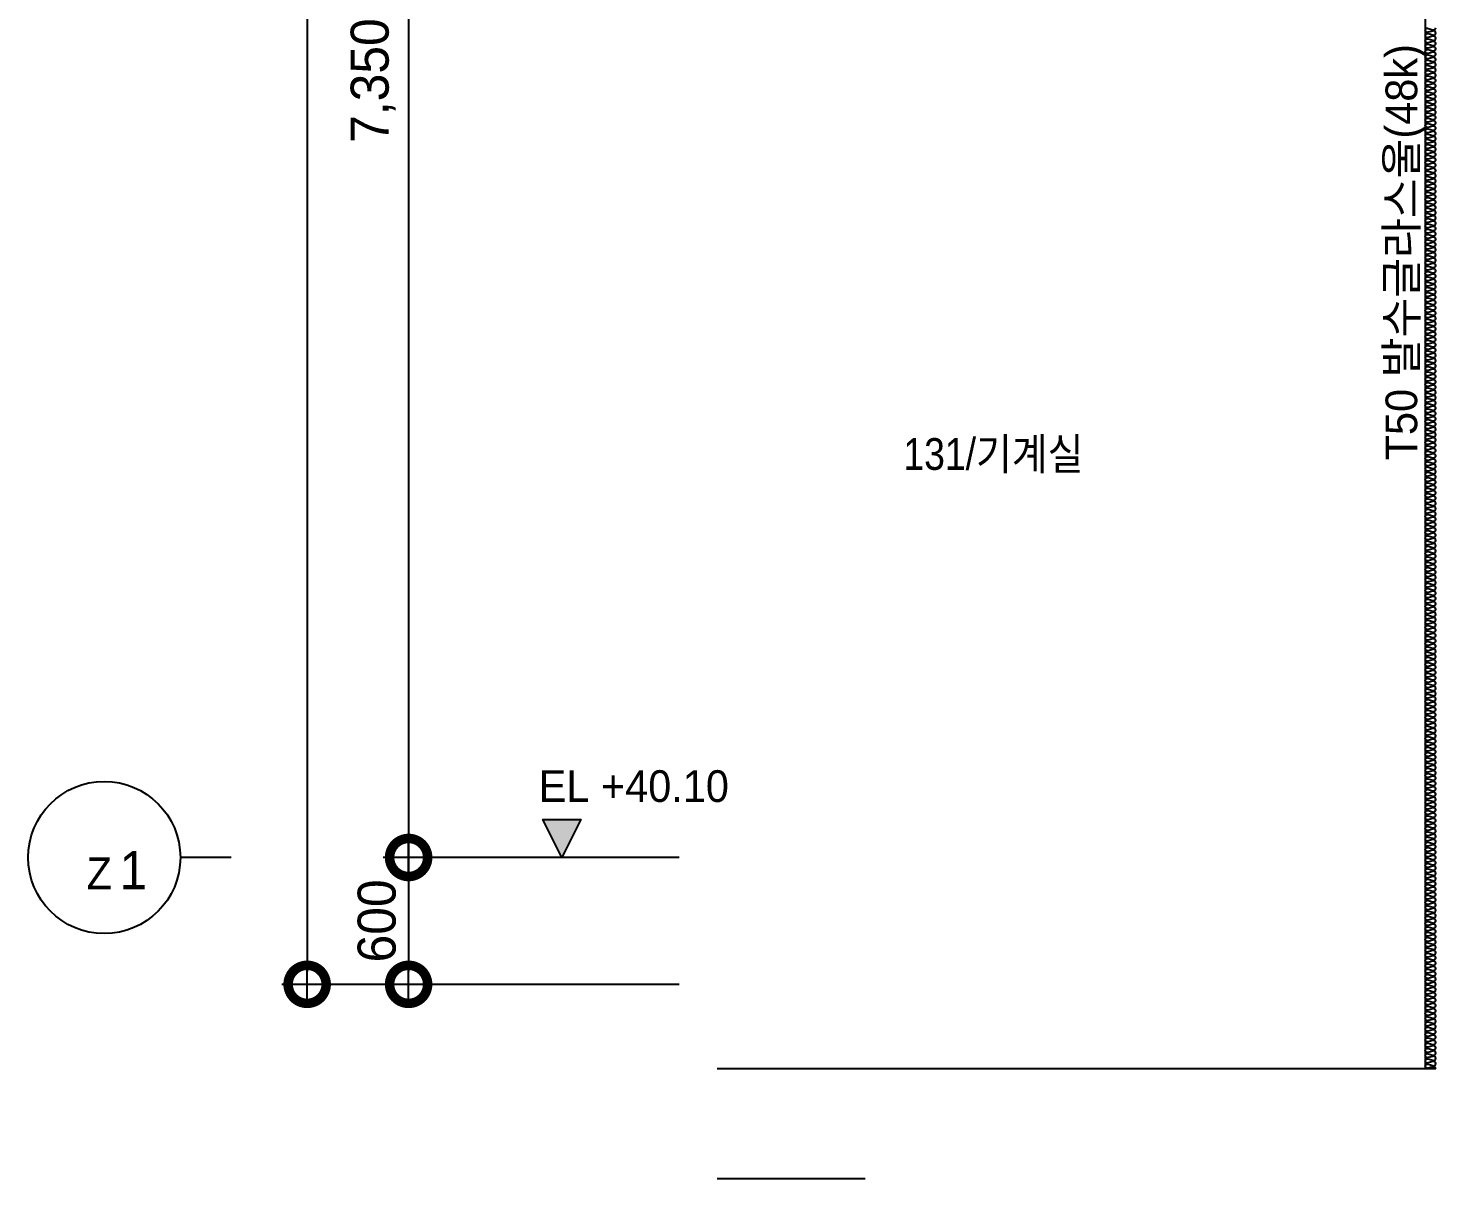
# Model space of a CAD drawing. Header units: millimetres. Extents: x -37526 to 92296, y -340 to 26760.
# Drawn here: x 0 to 6660, y 2140 to 7583 of the extents above; entities that cross this region are included whole.
import ezdxf
from ezdxf.enums import TextEntityAlignment as Align

# ---------------------------------------------------------------- set-up
doc = ezdxf.new("R2010")
doc.units = ezdxf.units.MM
doc.header["$LTSCALE"] = 60
doc.layers.get('Defpoints').update_dxf_attribs({"color": 151})
for name, color, linetype in [('A-DIM', 7, 'Continuous'), ('A-FIN-STAIR', 6, 'Continuous'), ('INSUL', 8, 'Continuous')]:
    doc.layers.add(name, color=color, linetype=linetype)
for name, color, linetype, plot in [('NOPLOT-DIM', 191, 'Continuous', False), ('NOPLOT-TEXT', 11, 'Continuous', False), ('NOPLOT-단열', 21, 'Continuous', False)]:
    doc.layers.add(name, color=color, linetype=linetype, plot=plot)
doc.styles.add('Gdim', font='Dotum.ttf')
doc.styles.add('Gtx', font='Dotum.ttf')
doc.dimstyles.new('Gdim60', dxfattribs={"dimscale": 60, "dimtxt": 3, "dimasz": 1, "dimexe": 2, "dimexo": 3, "dimgap": 1, "dimtad": 1, "dimdec": 0, "dimdsep": 46, "dimlunit": 6, "dimtxsty": 'Gdim', "dimblk": 'G3-DOT', "dimcen": 2.5, "dimdle": 2, "dimclrd": 1, "dimclre": 1, "dimclrt": 256, "dimazin": 2, "dimtfac": 1, "dimtdec": 0, "dimtix": 1, "dimtmove": 2, "dimatfit": 3, "dimldrblk": 'DOTSMALL', "dimfxl": 0, "dimtolj": 1, "dimtzin": 0, "dimarcsym": 0})

# ---------------------------------------------------------------- blocks, each defined once
blk = doc.blocks.new('G3-DOT')
at = {"layer": 'A-DIM', "color": 1, "linetype": 'ByBlock'}
blk.add_line((1.5, 0), (-1.5, 0), dxfattribs=at)
at = {"layer": 'A-DIM', "color": 1, "linetype": 'ByBlock', "const_width": 3}
blk.add_lwpolyline([(0.375, 0, 1), (-0.375, 0, 1)], format="xyb", close=True, dxfattribs=at)
blk = doc.blocks.new('*D25')
at = {"layer": 'Defpoints', "color": 0, "transparency": 16777216}
for p in [(3260, 11010), (1800, 3660), (3260, 3660)]:
    blk.add_point(p, dxfattribs=at)
at = {"layer": 'NOPLOT-DIM', "color": 1, "lineweight": -2, "transparency": 16777216}
for p, q in [((3080, 11010), (1680, 11010)), ((1800, 10950), (1800, 3720)), ((3080, 3660), (1680, 3660))]:
    blk.add_line(p, q, dxfattribs=at)
at = {"layer": 'NOPLOT-DIM', "color": 1, "lineweight": -2, "transparency": 16777216, "xscale": 60, "yscale": 60, "zscale": 60}
for p, rotation in [((1800, 11010), 90.00000000000026), ((1800, 3660), 270.0000000000002)]:
    blk.add_blockref('G3-DOT', p, dxfattribs=dict(at, rotation=rotation))
at = {"layer": 'NOPLOT-DIM', "transparency": 16777216, "insert": (1632.5, 7335), "char_height": 180, "attachment_point": 5, "rotation": 90, "style": 'Gdim'}
blk.add_mtext('\\A1;7,350', dxfattribs=at)
blk = doc.blocks.new('_DotSmall')
at = {"color": 0, "linetype": 'ByBlock', "const_width": 0.5}
blk.add_lwpolyline([(-0.0625, 0, 1), (0.0625, 0, 1)], format="xyb", close=True, dxfattribs=at)
blk = doc.blocks.new('*D27')
at = {"layer": 'Defpoints', "color": 0, "transparency": 16777216}
for p in [(3260, 18510, 0), (1320, 3060), (3260, 3060)]:
    blk.add_point(p, dxfattribs=at)
at = {"layer": 'NOPLOT-DIM', "color": 1, "lineweight": -2, "transparency": 16777216}
for p, q in [((3080, 18510), (1200, 18510)), ((1320, 18450), (1320, 3120)), ((3080, 3060), (1200, 3060))]:
    blk.add_line(p, q, dxfattribs=at)
at = {"layer": 'NOPLOT-DIM', "color": 1, "lineweight": -2, "transparency": 16777216, "xscale": 60, "yscale": 60, "zscale": 60}
for p, rotation in [((1320, 18510), 90.00000000000026), ((1320, 3060), 270.0000000000002)]:
    blk.add_blockref('G3-DOT', p, dxfattribs=dict(at, rotation=rotation))
at = {"layer": 'NOPLOT-DIM', "transparency": 16777216, "insert": (1152.5, 10785), "char_height": 180, "attachment_point": 5, "rotation": 90, "style": 'Gdim'}
blk.add_mtext('\\A1;15,450', dxfattribs=at)
blk = doc.blocks.new('*D28')
at = {"layer": 'Defpoints', "color": 0, "transparency": 16777216}
for p in [(3260, 3660), (1800, 3060), (3260, 3060)]:
    blk.add_point(p, dxfattribs=at)
at = {"layer": 'NOPLOT-DIM', "color": 1, "lineweight": -2, "transparency": 16777216}
for p, q in [((3080, 3660), (1680, 3660)), ((1800, 3600), (1800, 3120)), ((3080, 3060), (1680, 3060))]:
    blk.add_line(p, q, dxfattribs=at)
at = {"layer": 'NOPLOT-DIM', "color": 1, "lineweight": -2, "transparency": 16777216, "xscale": 60, "yscale": 60, "zscale": 60}
for p, rotation in [((1800, 3660), 90.00000000000026), ((1800, 3060), 270.0000000000002)]:
    blk.add_blockref('G3-DOT', p, dxfattribs=dict(at, rotation=rotation))
at = {"layer": 'NOPLOT-DIM', "transparency": 16777216, "insert": (1649.9, 3360), "char_height": 180, "attachment_point": 5, "rotation": 90, "style": 'Gdim'}
blk.add_mtext('\\A1;600', dxfattribs=at)

msp = doc.modelspace()

# ---------------------------------------------------------------- hatches: boundary and pattern name
at = {"layer": 'NOPLOT-DIM'}
msp.add_hatch(color=256, dxfattribs=at).paths.add_polyline_path([(2615.2, 3840), (2435.2, 3840), (2525.2, 3660)])

# ---------------------------------------------------------------- linework, layer by layer
at = {"layer": 'A-FIN-STAIR'}
msp.add_line((6660, 2660, 0), (3260, 2660), dxfattribs=at)
at = {"layer": 'INSUL'}
msp.add_line((6610, 10710, 0), (6610, 2660, 0), dxfattribs=at)
at = {"layer": 'INSUL', "elevation": 0}
msp.add_lwpolyline([(6660, 2660, 0.524856), (6646.5, 2669.4), (6623.6, 2663.2, -1.449198), (6623.6, 2681.9), (6646.5, 2675.7, 0.524856), (6660, 2685, 0.524856), (6646.5, 2694.4), (6623.6, 2688.2, -1.449198), (6623.6, 2706.9), (6646.5, 2700.7, 0.524856), (6660, 2710, 0.524856), (6646.5, 2719.4), (6623.6, 2713.2, -1.449198), (6623.6, 2731.9), (6646.5, 2725.7, 0.524856), (6660, 2735, 0.524856), (6646.5, 2744.4), (6623.6, 2738.2, -1.449198), (6623.6, 2756.9), (6646.5, 2750.7, 0.524856), (6660, 2760, 0.524856), (6646.5, 2769.4), (6623.6, 2763.2, -1.449198), (6623.6, 2781.9), (6646.5, 2775.7, 0.524856), (6660, 2785, 0.524856), (6646.5, 2794.4), (6623.6, 2788.2, -1.449198), (6623.6, 2806.9), (6646.5, 2800.7, 0.524856), (6660, 2810, 0.524856), (6646.5, 2819.4), (6623.6, 2813.2, -1.449198), (6623.6, 2831.9), (6646.5, 2825.7, 0.524856), (6660, 2835, 0.524856), (6646.5, 2844.4), (6623.6, 2838.2, -1.449198), (6623.6, 2856.9), (6646.5, 2850.7, 0.524856), (6660, 2860, 0.524856), (6646.5, 2869.4), (6623.6, 2863.2, -1.449198), (6623.6, 2881.9), (6646.5, 2875.7, 0.524856), (6660, 2885, 0.524856), (6646.5, 2894.4), (6623.6, 2888.2, -1.449198), (6623.6, 2906.9), (6646.5, 2900.7, 0.524856), (6660, 2910, 0.524856), (6646.5, 2919.4), (6623.6, 2913.2, -1.449198), (6623.6, 2931.9), (6646.5, 2925.7, 0.524856), (6660, 2935, 0.524856), (6646.5, 2944.4), (6623.6, 2938.2, -1.449198), (6623.6, 2956.9), (6646.5, 2950.7, 0.524856), (6660, 2960, 0.524856), (6646.5, 2969.4), (6623.6, 2963.2, -1.449198), (6623.6, 2981.9), (6646.5, 2975.7, 0.524856), (6660, 2985, 0.524856), (6646.5, 2994.4), (6623.6, 2988.2, -1.449198), (6623.6, 3006.9), (6646.5, 3000.7, 0.524856), (6660, 3010, 0.524856), (6646.5, 3019.4), (6623.6, 3013.2, -1.449198), (6623.6, 3031.9), (6646.5, 3025.7, 0.524856), (6660, 3035, 0.524856), (6646.5, 3044.4), (6623.6, 3038.2, -1.449198), (6623.6, 3056.9), (6646.5, 3050.7, 0.524856), (6660, 3060, 0.524856), (6646.5, 3069.4), (6623.6, 3063.2, -1.449198), (6623.6, 3081.9), (6646.5, 3075.7, 0.524856), (6660, 3085, 0.524856), (6646.5, 3094.4), (6623.6, 3088.2, -1.449198), (6623.6, 3106.9), (6646.5, 3100.7, 0.524856), (6660, 3110, 0.524856), (6646.5, 3119.4), (6623.6, 3113.2, -1.449198), (6623.6, 3131.9), (6646.5, 3125.7, 0.524856), (6660, 3135, 0.524856), (6646.5, 3144.4), (6623.6, 3138.2, -1.449198), (6623.6, 3156.9), (6646.5, 3150.7, 0.524856), (6660, 3160, 0.524856), (6646.5, 3169.4), (6623.6, 3163.2, -1.449198), (6623.6, 3181.9), (6646.5, 3175.7, 0.524856), (6660, 3185, 0.524856), (6646.5, 3194.4), (6623.6, 3188.2, -1.449198), (6623.6, 3206.9), (6646.5, 3200.7, 0.524856), (6660, 3210, 0.524856), (6646.5, 3219.4), (6623.6, 3213.2, -1.449198), (6623.6, 3231.9), (6646.5, 3225.7, 0.524856), (6660, 3235, 0.524856), (6646.5, 3244.4), (6623.6, 3238.2, -1.449198), (6623.6, 3256.9), (6646.5, 3250.7, 0.524856), (6660, 3260, 0.524856), (6646.5, 3269.4), (6623.6, 3263.2, -1.449198), (6623.6, 3281.9), (6646.5, 3275.7, 0.524856), (6660, 3285, 0.524856), (6646.5, 3294.4), (6623.6, 3288.2, -1.449198), (6623.6, 3306.9), (6646.5, 3300.7, 0.524856), (6660, 3310, 0.524856), (6646.5, 3319.4), (6623.6, 3313.2, -1.449198), (6623.6, 3331.9), (6646.5, 3325.7, 0.524856), (6660, 3335, 0.524856), (6646.5, 3344.4), (6623.6, 3338.2, -1.449198), (6623.6, 3356.9), (6646.5, 3350.7, 0.524856), (6660, 3360, 0.524856), (6646.5, 3369.4), (6623.6, 3363.2, -1.449198), (6623.6, 3381.9), (6646.5, 3375.7, 0.524856), (6660, 3385, 0.524856), (6646.5, 3394.4), (6623.6, 3388.2, -1.449198), (6623.6, 3406.9), (6646.5, 3400.7, 0.524856), (6660, 3410, 0.524856), (6646.5, 3419.4), (6623.6, 3413.2, -1.449198), (6623.6, 3431.9), (6646.5, 3425.7, 0.524856), (6660, 3435, 0.524856), (6646.5, 3444.4), (6623.6, 3438.2, -1.449198), (6623.6, 3456.9), (6646.5, 3450.7, 0.524856), (6660, 3460, 0.524856), (6646.5, 3469.4), (6623.6, 3463.2, -1.449198), (6623.6, 3481.9), (6646.5, 3475.7, 0.524856), (6660, 3485, 0.524856), (6646.5, 3494.4), (6623.6, 3488.2, -1.449198), (6623.6, 3506.9), (6646.5, 3500.7, 0.524856), (6660, 3510, 0.524856), (6646.5, 3519.4), (6623.6, 3513.2, -1.449198), (6623.6, 3531.9), (6646.5, 3525.7, 0.524856), (6660, 3535, 0.524856), (6646.5, 3544.4), (6623.6, 3538.2, -1.449198), (6623.6, 3556.9), (6646.5, 3550.7, 0.524856), (6660, 3560, 0.524856), (6646.5, 3569.4), (6623.6, 3563.2, -1.449198), (6623.6, 3581.9), (6646.5, 3575.7, 0.524856), (6660, 3585, 0.524856), (6646.5, 3594.4), (6623.6, 3588.2, -1.449198), (6623.6, 3606.9), (6646.5, 3600.7, 0.524856), (6660, 3610, 0.524856), (6646.5, 3619.4), (6623.6, 3613.2, -1.449198), (6623.6, 3631.9), (6646.5, 3625.7, 0.524856), (6660, 3635, 0.524856), (6646.5, 3644.4), (6623.6, 3638.2, -1.449198), (6623.6, 3656.9), (6646.5, 3650.7, 0.524856), (6660, 3660, 0.524856), (6646.5, 3669.4), (6623.6, 3663.2, -1.449198), (6623.6, 3681.9), (6646.5, 3675.7, 0.524856), (6660, 3685, 0.524856), (6646.5, 3694.4), (6623.6, 3688.2, -1.449198), (6623.6, 3706.9), (6646.5, 3700.7, 0.524856), (6660, 3710, 0.524856), (6646.5, 3719.4), (6623.6, 3713.2, -1.449198), (6623.6, 3731.9), (6646.5, 3725.7, 0.524856), (6660, 3735, 0.524856), (6646.5, 3744.4), (6623.6, 3738.2, -1.449198), (6623.6, 3756.9), (6646.5, 3750.7, 0.524856), (6660, 3760, 0.524856), (6646.5, 3769.4), (6623.6, 3763.2, -1.449198), (6623.6, 3781.9), (6646.5, 3775.7, 0.524856), (6660, 3785, 0.524856), (6646.5, 3794.4), (6623.6, 3788.2, -1.449198), (6623.6, 3806.9), (6646.5, 3800.7, 0.524856), (6660, 3810, 0.524856), (6646.5, 3819.4), (6623.6, 3813.2, -1.449198), (6623.6, 3831.9), (6646.5, 3825.7, 0.524856), (6660, 3835, 0.524856), (6646.5, 3844.4), (6623.6, 3838.2, -1.449198), (6623.6, 3856.9), (6646.5, 3850.7, 0.524856), (6660, 3860, 0.524856), (6646.5, 3869.4), (6623.6, 3863.2, -1.449198), (6623.6, 3881.9), (6646.5, 3875.7, 0.524856), (6660, 3885, 0.524856), (6646.5, 3894.4), (6623.6, 3888.2, -1.449198), (6623.6, 3906.9), (6646.5, 3900.7, 0.524856), (6660, 3910, 0.524856), (6646.5, 3919.4), (6623.6, 3913.2, -1.449198), (6623.6, 3931.9), (6646.5, 3925.7, 0.524856), (6660, 3935, 0.524856), (6646.5, 3944.4), (6623.6, 3938.2, -1.449198), (6623.6, 3956.9), (6646.5, 3950.7, 0.524856), (6660, 3960, 0.524856), (6646.5, 3969.4), (6623.6, 3963.2, -1.449198), (6623.6, 3981.9), (6646.5, 3975.7, 0.524856), (6660, 3985, 0.524856), (6646.5, 3994.4), (6623.6, 3988.2, -1.449198), (6623.6, 4006.9), (6646.5, 4000.7, 0.524856), (6660, 4010, 0.524856), (6646.5, 4019.4), (6623.6, 4013.2, -1.449198), (6623.6, 4031.9), (6646.5, 4025.7, 0.524856), (6660, 4035, 0.524856), (6646.5, 4044.4), (6623.6, 4038.2, -1.449198), (6623.6, 4056.9), (6646.5, 4050.7, 0.524856), (6660, 4060, 0.524856), (6646.5, 4069.4), (6623.6, 4063.2, -1.449198), (6623.6, 4081.9), (6646.5, 4075.7, 0.524856), (6660, 4085, 0.524856), (6646.5, 4094.4), (6623.6, 4088.2, -1.449198), (6623.6, 4106.9), (6646.5, 4100.7, 0.524856), (6660, 4110, 0.524856), (6646.5, 4119.4), (6623.6, 4113.2, -1.449198), (6623.6, 4131.9), (6646.5, 4125.7, 0.524856), (6660, 4135, 0.524856), (6646.5, 4144.4), (6623.6, 4138.2, -1.449198), (6623.6, 4156.9), (6646.5, 4150.7, 0.524856), (6660, 4160, 0.524856), (6646.5, 4169.4), (6623.6, 4163.2, -1.449198), (6623.6, 4181.9), (6646.5, 4175.7, 0.524856), (6660, 4185, 0.524856), (6646.5, 4194.4), (6623.6, 4188.2, -1.449198), (6623.6, 4206.9), (6646.5, 4200.7, 0.524856), (6660, 4210, 0.524856), (6646.5, 4219.4), (6623.6, 4213.2, -1.449198), (6623.6, 4231.9), (6646.5, 4225.7, 0.524856), (6660, 4235, 0.524856), (6646.5, 4244.4), (6623.6, 4238.2, -1.449198), (6623.6, 4256.9), (6646.5, 4250.7, 0.524856), (6660, 4260, 0.524856), (6646.5, 4269.4), (6623.6, 4263.2, -1.449198), (6623.6, 4281.9), (6646.5, 4275.7, 0.524856), (6660, 4285, 0.524856), (6646.5, 4294.4), (6623.6, 4288.2, -1.449198), (6623.6, 4306.9), (6646.5, 4300.7, 0.524856), (6660, 4310, 0.524856), (6646.5, 4319.4), (6623.6, 4313.2, -1.449198), (6623.6, 4331.9), (6646.5, 4325.7, 0.524856), (6660, 4335, 0.524856), (6646.5, 4344.4), (6623.6, 4338.2, -1.449198), (6623.6, 4356.9), (6646.5, 4350.7, 0.524856), (6660, 4360, 0.524856), (6646.5, 4369.4), (6623.6, 4363.2, -1.449198), (6623.6, 4381.9), (6646.5, 4375.7, 0.524856), (6660, 4385, 0.524856), (6646.5, 4394.4), (6623.6, 4388.2, -1.449198), (6623.6, 4406.9), (6646.5, 4400.7, 0.524856), (6660, 4410, 0.524856), (6646.5, 4419.4), (6623.6, 4413.2, -1.449198), (6623.6, 4431.9), (6646.5, 4425.7, 0.524856), (6660, 4435, 0.524856), (6646.5, 4444.4), (6623.6, 4438.2, -1.449198), (6623.6, 4456.9), (6646.5, 4450.7, 0.524856), (6660, 4460, 0.524856), (6646.5, 4469.4), (6623.6, 4463.2, -1.449198), (6623.6, 4481.9), (6646.5, 4475.7, 0.524856), (6660, 4485, 0.524856), (6646.5, 4494.4), (6623.6, 4488.2, -1.449198), (6623.6, 4506.9), (6646.5, 4500.7, 0.524856), (6660, 4510, 0.524856), (6646.5, 4519.4), (6623.6, 4513.2, -1.449198), (6623.6, 4531.9), (6646.5, 4525.7, 0.524856), (6660, 4535, 0.524856), (6646.5, 4544.4), (6623.6, 4538.2, -1.449198), (6623.6, 4556.9), (6646.5, 4550.7, 0.524856), (6660, 4560, 0.524856), (6646.5, 4569.4), (6623.6, 4563.2, -1.449198), (6623.6, 4581.9), (6646.5, 4575.7, 0.524856), (6660, 4585, 0.524856), (6646.5, 4594.4), (6623.6, 4588.2, -1.449198), (6623.6, 4606.9), (6646.5, 4600.7, 0.524856), (6660, 4610, 0.524856), (6646.5, 4619.4), (6623.6, 4613.2, -1.449198), (6623.6, 4631.9), (6646.5, 4625.7, 0.524856), (6660, 4635, 0.524856), (6646.5, 4644.4), (6623.6, 4638.2, -1.449198), (6623.6, 4656.9), (6646.5, 4650.7, 0.524856), (6660, 4660, 0.524856), (6646.5, 4669.4), (6623.6, 4663.2, -1.449198), (6623.6, 4681.9), (6646.5, 4675.7, 0.524856), (6660, 4685, 0.524856), (6646.5, 4694.4), (6623.6, 4688.2, -1.449198), (6623.6, 4706.9), (6646.5, 4700.7, 0.524856), (6660, 4710, 0.524856), (6646.5, 4719.4), (6623.6, 4713.2, -1.449198), (6623.6, 4731.9), (6646.5, 4725.7, 0.524856), (6660, 4735, 0.524856), (6646.5, 4744.4), (6623.6, 4738.2, -1.449198), (6623.6, 4756.9), (6646.5, 4750.7, 0.524856), (6660, 4760, 0.524856), (6646.5, 4769.4), (6623.6, 4763.2, -1.449198), (6623.6, 4781.9), (6646.5, 4775.7, 0.524856), (6660, 4785, 0.524856), (6646.5, 4794.4), (6623.6, 4788.2, -1.449198), (6623.6, 4806.9), (6646.5, 4800.7, 0.524856), (6660, 4810, 0.524856), (6646.5, 4819.4), (6623.6, 4813.2, -1.449198), (6623.6, 4831.9), (6646.5, 4825.7, 0.524856), (6660, 4835, 0.524856), (6646.5, 4844.4), (6623.6, 4838.2, -1.449198), (6623.6, 4856.9), (6646.5, 4850.7, 0.524856), (6660, 4860, 0.524856), (6646.5, 4869.4), (6623.6, 4863.2, -1.449198), (6623.6, 4881.9), (6646.5, 4875.7, 0.524856), (6660, 4885, 0.524856), (6646.5, 4894.4), (6623.6, 4888.2, -1.449198), (6623.6, 4906.9), (6646.5, 4900.7, 0.524856), (6660, 4910, 0.524856), (6646.5, 4919.4), (6623.6, 4913.2, -1.449198), (6623.6, 4931.9), (6646.5, 4925.7, 0.524856), (6660, 4935, 0.524856), (6646.5, 4944.4), (6623.6, 4938.2, -1.449198), (6623.6, 4956.9), (6646.5, 4950.7, 0.524856), (6660, 4960, 0.524856), (6646.5, 4969.4), (6623.6, 4963.2, -1.449198), (6623.6, 4981.9), (6646.5, 4975.7, 0.524856), (6660, 4985, 0.524856), (6646.5, 4994.4), (6623.6, 4988.2, -1.449198), (6623.6, 5006.9), (6646.5, 5000.7, 0.524856), (6660, 5010, 0.524856), (6646.5, 5019.4), (6623.6, 5013.2, -1.449198), (6623.6, 5031.9), (6646.5, 5025.7, 0.524856), (6660, 5035, 0.524856), (6646.5, 5044.4), (6623.6, 5038.2, -1.449198), (6623.6, 5056.9), (6646.5, 5050.7, 0.524856), (6660, 5060, 0.524856), (6646.5, 5069.4), (6623.6, 5063.2, -1.449198), (6623.6, 5081.9), (6646.5, 5075.7, 0.524856), (6660, 5085, 0.524856), (6646.5, 5094.4), (6623.6, 5088.2, -1.449198), (6623.6, 5106.9), (6646.5, 5100.7, 0.524856), (6660, 5110, 0.524856), (6646.5, 5119.4), (6623.6, 5113.2, -1.449198), (6623.6, 5131.9), (6646.5, 5125.7, 0.524856), (6660, 5135, 0.524856), (6646.5, 5144.4), (6623.6, 5138.2, -1.449198), (6623.6, 5156.9), (6646.5, 5150.7, 0.524856), (6660, 5160, 0.524856), (6646.5, 5169.4), (6623.6, 5163.2, -1.449198), (6623.6, 5181.9), (6646.5, 5175.7, 0.524856), (6660, 5185, 0.524856), (6646.5, 5194.4), (6623.6, 5188.2, -1.449198), (6623.6, 5206.9), (6646.5, 5200.7, 0.524856), (6660, 5210, 0.524856), (6646.5, 5219.4), (6623.6, 5213.2, -1.449198), (6623.6, 5231.9), (6646.5, 5225.7, 0.524856), (6660, 5235, 0.524856), (6646.5, 5244.4), (6623.6, 5238.2, -1.449198), (6623.6, 5256.9), (6646.5, 5250.7, 0.524856), (6660, 5260, 0.524856), (6646.5, 5269.4), (6623.6, 5263.2, -1.449198), (6623.6, 5281.9), (6646.5, 5275.7, 0.524856), (6660, 5285, 0.524856), (6646.5, 5294.4), (6623.6, 5288.2, -1.449198), (6623.6, 5306.9), (6646.5, 5300.7, 0.524856), (6660, 5310, 0.524856), (6646.5, 5319.4), (6623.6, 5313.2, -1.449198), (6623.6, 5331.9), (6646.5, 5325.7, 0.524856), (6660, 5335, 0.524856), (6646.5, 5344.4), (6623.6, 5338.2, -1.449198), (6623.6, 5356.9), (6646.5, 5350.7, 0.524856), (6660, 5360, 0.524856), (6646.5, 5369.4), (6623.6, 5363.2, -1.449198), (6623.6, 5381.9), (6646.5, 5375.7, 0.524856), (6660, 5385, 0.524856), (6646.5, 5394.4), (6623.6, 5388.2, -1.449198), (6623.6, 5406.9), (6646.5, 5400.7, 0.524856), (6660, 5410, 0.524856), (6646.5, 5419.4), (6623.6, 5413.2, -1.449198), (6623.6, 5431.9), (6646.5, 5425.7, 0.524856), (6660, 5435, 0.524856), (6646.5, 5444.4), (6623.6, 5438.2, -1.449198), (6623.6, 5456.9), (6646.5, 5450.7, 0.524856), (6660, 5460, 0.524856), (6646.5, 5469.4), (6623.6, 5463.2, -1.449198), (6623.6, 5481.9), (6646.5, 5475.7, 0.524856), (6660, 5485, 0.524856), (6646.5, 5494.4), (6623.6, 5488.2, -1.449198), (6623.6, 5506.9), (6646.5, 5500.7, 0.524856), (6660, 5510, 0.524856), (6646.5, 5519.4), (6623.6, 5513.2, -1.449198), (6623.6, 5531.9), (6646.5, 5525.7, 0.524856), (6660, 5535, 0.524856), (6646.5, 5544.4), (6623.6, 5538.2, -1.449198), (6623.6, 5556.9), (6646.5, 5550.7, 0.524856), (6660, 5560, 0.524856), (6646.5, 5569.4), (6623.6, 5563.2, -1.449198), (6623.6, 5581.9), (6646.5, 5575.7, 0.524856), (6660, 5585, 0.524856), (6646.5, 5594.4), (6623.6, 5588.2, -1.449198), (6623.6, 5606.9), (6646.5, 5600.7, 0.524856), (6660, 5610, 0.524856), (6646.5, 5619.4), (6623.6, 5613.2, -1.449198), (6623.6, 5631.9), (6646.5, 5625.7, 0.524856), (6660, 5635, 0.524856), (6646.5, 5644.4), (6623.6, 5638.2, -1.449198), (6623.6, 5656.9), (6646.5, 5650.7, 0.524856), (6660, 5660, 0.524856), (6646.5, 5669.4), (6623.6, 5663.2, -1.449198), (6623.6, 5681.9), (6646.5, 5675.7, 0.524856), (6660, 5685, 0.524856), (6646.5, 5694.4), (6623.6, 5688.2, -1.449198), (6623.6, 5706.9), (6646.5, 5700.7, 0.524856), (6660, 5710, 0.524856), (6646.5, 5719.4), (6623.6, 5713.2, -1.449198), (6623.6, 5731.9), (6646.5, 5725.7, 0.524856), (6660, 5735, 0.524856), (6646.5, 5744.4), (6623.6, 5738.2, -1.449198), (6623.6, 5756.9), (6646.5, 5750.7, 0.524856), (6660, 5760, 0.524856), (6646.5, 5769.4), (6623.6, 5763.2, -1.449198), (6623.6, 5781.9), (6646.5, 5775.7, 0.524856), (6660, 5785, 0.524856), (6646.5, 5794.4), (6623.6, 5788.2, -1.449198), (6623.6, 5806.9), (6646.5, 5800.7, 0.524856), (6660, 5810, 0.524856), (6646.5, 5819.4), (6623.6, 5813.2, -1.449198), (6623.6, 5831.9), (6646.5, 5825.7, 0.524856), (6660, 5835, 0.524856), (6646.5, 5844.4), (6623.6, 5838.2, -1.449198), (6623.6, 5856.9), (6646.5, 5850.7, 0.524856), (6660, 5860, 0.524856), (6646.5, 5869.4), (6623.6, 5863.2, -1.449198), (6623.6, 5881.9), (6646.5, 5875.7, 0.524856), (6660, 5885, 0.524856), (6646.5, 5894.4), (6623.6, 5888.2, -1.449198), (6623.6, 5906.9), (6646.5, 5900.7, 0.524856), (6660, 5910, 0.524856), (6646.5, 5919.4), (6623.6, 5913.2, -1.449198), (6623.6, 5931.9), (6646.5, 5925.7, 0.524856), (6660, 5935, 0.524856), (6646.5, 5944.4), (6623.6, 5938.2, -1.449198), (6623.6, 5956.9), (6646.5, 5950.7, 0.524856), (6660, 5960, 0.524856), (6646.5, 5969.4), (6623.6, 5963.2, -1.449198), (6623.6, 5981.9), (6646.5, 5975.7, 0.524856), (6660, 5985, 0.524856), (6646.5, 5994.4), (6623.6, 5988.2, -1.449198), (6623.6, 6006.9), (6646.5, 6000.7, 0.524856), (6660, 6010, 0.524856), (6646.5, 6019.4), (6623.6, 6013.2, -1.449198), (6623.6, 6031.9), (6646.5, 6025.7, 0.524856), (6660, 6035, 0.524856), (6646.5, 6044.4), (6623.6, 6038.2, -1.449198), (6623.6, 6056.9), (6646.5, 6050.7, 0.524856), (6660, 6060, 0.524856), (6646.5, 6069.4), (6623.6, 6063.2, -1.449198), (6623.6, 6081.9), (6646.5, 6075.7, 0.524856), (6660, 6085, 0.524856), (6646.5, 6094.4), (6623.6, 6088.2, -1.449198), (6623.6, 6106.9), (6646.5, 6100.7, 0.524856), (6660, 6110, 0.524856), (6646.5, 6119.4), (6623.6, 6113.2, -1.449198), (6623.6, 6131.9), (6646.5, 6125.7, 0.524856), (6660, 6135, 0.524856), (6646.5, 6144.4), (6623.6, 6138.2, -1.449198), (6623.6, 6156.9), (6646.5, 6150.7, 0.524856), (6660, 6160, 0.524856), (6646.5, 6169.4), (6623.6, 6163.2, -1.449198), (6623.6, 6181.9), (6646.5, 6175.7, 0.524856), (6660, 6185, 0.524856), (6646.5, 6194.4), (6623.6, 6188.2, -1.449198), (6623.6, 6206.9), (6646.5, 6200.7, 0.524856), (6660, 6210, 0.524856), (6646.5, 6219.4), (6623.6, 6213.2, -1.449198), (6623.6, 6231.9), (6646.5, 6225.7, 0.524856), (6660, 6235, 0.524856), (6646.5, 6244.4), (6623.6, 6238.2, -1.449198), (6623.6, 6256.9), (6646.5, 6250.7, 0.524856), (6660, 6260, 0.524856), (6646.5, 6269.4), (6623.6, 6263.2, -1.449198), (6623.6, 6281.9), (6646.5, 6275.7, 0.524856), (6660, 6285, 0.524856), (6646.5, 6294.4), (6623.6, 6288.2, -1.449198), (6623.6, 6306.9), (6646.5, 6300.7, 0.524856), (6660, 6310, 0.524856), (6646.5, 6319.4), (6623.6, 6313.2, -1.449198), (6623.6, 6331.9), (6646.5, 6325.7, 0.524856), (6660, 6335, 0.524856), (6646.5, 6344.4), (6623.6, 6338.2, -1.449198), (6623.6, 6356.9), (6646.5, 6350.7, 0.524856), (6660, 6360, 0.524856), (6646.5, 6369.4), (6623.6, 6363.2, -1.449198), (6623.6, 6381.9), (6646.5, 6375.7, 0.524856), (6660, 6385, 0.524856), (6646.5, 6394.4), (6623.6, 6388.2, -1.449198), (6623.6, 6406.9), (6646.5, 6400.7, 0.524856), (6660, 6410, 0.524856), (6646.5, 6419.4), (6623.6, 6413.2, -1.449198), (6623.6, 6431.9), (6646.5, 6425.7, 0.524856), (6660, 6435, 0.524856), (6646.5, 6444.4), (6623.6, 6438.2, -1.449198), (6623.6, 6456.9), (6646.5, 6450.7, 0.524856), (6660, 6460, 0.524856), (6646.5, 6469.4), (6623.6, 6463.2, -1.449198), (6623.6, 6481.9), (6646.5, 6475.7, 0.524856), (6660, 6485, 0.524856), (6646.5, 6494.4), (6623.6, 6488.2, -1.449198), (6623.6, 6506.9), (6646.5, 6500.7, 0.524856), (6660, 6510, 0.524856), (6646.5, 6519.4), (6623.6, 6513.2, -1.449198), (6623.6, 6531.9), (6646.5, 6525.7, 0.524856), (6660, 6535, 0.524856), (6646.5, 6544.4), (6623.6, 6538.2, -1.449198), (6623.6, 6556.9), (6646.5, 6550.7, 0.524856), (6660, 6560, 0.524856), (6646.5, 6569.4), (6623.6, 6563.2, -1.449198), (6623.6, 6581.9), (6646.5, 6575.7, 0.524856), (6660, 6585, 0.524856), (6646.5, 6594.4), (6623.6, 6588.2, -1.449198), (6623.6, 6606.9), (6646.5, 6600.7, 0.524856), (6660, 6610, 0.524856), (6646.5, 6619.4), (6623.6, 6613.2, -1.449198), (6623.6, 6631.9), (6646.5, 6625.7, 0.524856), (6660, 6635, 0.524856), (6646.5, 6644.4), (6623.6, 6638.2, -1.449198), (6623.6, 6656.9), (6646.5, 6650.7, 0.524856), (6660, 6660, 0.524856), (6646.5, 6669.4), (6623.6, 6663.2, -1.449198), (6623.6, 6681.9), (6646.5, 6675.7, 0.524856), (6660, 6685, 0.524856), (6646.5, 6694.4), (6623.6, 6688.2, -1.449198), (6623.6, 6706.9), (6646.5, 6700.7, 0.524856), (6660, 6710, 0.524856), (6646.5, 6719.4), (6623.6, 6713.2, -1.449198), (6623.6, 6731.9), (6646.5, 6725.7, 0.524856), (6660, 6735, 0.524856), (6646.5, 6744.4), (6623.6, 6738.2, -1.449198), (6623.6, 6756.9), (6646.5, 6750.7, 0.524856), (6660, 6760, 0.524856), (6646.5, 6769.4), (6623.6, 6763.2, -1.449198), (6623.6, 6781.9), (6646.5, 6775.7, 0.524856), (6660, 6785, 0.524856), (6646.5, 6794.4), (6623.6, 6788.2, -1.449198), (6623.6, 6806.9), (6646.5, 6800.7, 0.524856), (6660, 6810, 0.524856), (6646.5, 6819.4), (6623.6, 6813.2, -1.449198), (6623.6, 6831.9), (6646.5, 6825.7, 0.524856), (6660, 6835, 0.524856), (6646.5, 6844.4), (6623.6, 6838.2, -1.449198), (6623.6, 6856.9), (6646.5, 6850.7, 0.524856), (6660, 6860, 0.524856), (6646.5, 6869.4), (6623.6, 6863.2, -1.449198), (6623.6, 6881.9), (6646.5, 6875.7, 0.524856), (6660, 6885, 0.524856), (6646.5, 6894.4), (6623.6, 6888.2, -1.449198), (6623.6, 6906.9), (6646.5, 6900.7, 0.524856), (6660, 6910, 0.524856), (6646.5, 6919.4), (6623.6, 6913.2, -1.449198), (6623.6, 6931.9), (6646.5, 6925.7, 0.524856), (6660, 6935, 0.524856), (6646.5, 6944.4), (6623.6, 6938.2, -1.449198), (6623.6, 6956.9), (6646.5, 6950.7, 0.524856), (6660, 6960, 0.524856), (6646.5, 6969.4), (6623.6, 6963.2, -1.449198), (6623.6, 6981.9), (6646.5, 6975.7, 0.524856), (6660, 6985, 0.524856), (6646.5, 6994.4), (6623.6, 6988.2, -1.449198), (6623.6, 7006.9), (6646.5, 7000.7, 0.524856), (6660, 7010, 0.524856), (6646.5, 7019.4), (6623.6, 7013.2, -1.449198), (6623.6, 7031.9), (6646.5, 7025.7, 0.524856), (6660, 7035, 0.524856), (6646.5, 7044.4), (6623.6, 7038.2, -1.449198), (6623.6, 7056.9), (6646.5, 7050.7, 0.524856), (6660, 7060, 0.524856), (6646.5, 7069.4), (6623.6, 7063.2, -1.449198), (6623.6, 7081.9), (6646.5, 7075.7, 0.524856), (6660, 7085, 0.524856), (6646.5, 7094.4), (6623.6, 7088.2, -1.449198), (6623.6, 7106.9), (6646.5, 7100.7, 0.524856), (6660, 7110, 0.524856), (6646.5, 7119.4), (6623.6, 7113.2, -1.449198), (6623.6, 7131.9), (6646.5, 7125.7, 0.524856), (6660, 7135, 0.524856), (6646.5, 7144.4), (6623.6, 7138.2, -1.449198), (6623.6, 7156.9), (6646.5, 7150.7, 0.524856), (6660, 7160, 0.524856), (6646.5, 7169.4), (6623.6, 7163.2, -1.449198), (6623.6, 7181.9), (6646.5, 7175.7, 0.524856), (6660, 7185, 0.524856), (6646.5, 7194.4), (6623.6, 7188.2, -1.449198), (6623.6, 7206.9), (6646.5, 7200.7, 0.524856), (6660, 7210, 0.524856), (6646.5, 7219.4), (6623.6, 7213.2, -1.449198), (6623.6, 7231.9), (6646.5, 7225.7, 0.524856), (6660, 7235, 0.524856), (6646.5, 7244.4), (6623.6, 7238.2, -1.449198), (6623.6, 7256.9), (6646.5, 7250.7, 0.524856), (6660, 7260, 0.524856), (6646.5, 7269.4), (6623.6, 7263.2, -1.449198), (6623.6, 7281.9), (6646.5, 7275.7, 0.524856), (6660, 7285, 0.524856), (6646.5, 7294.4), (6623.6, 7288.2, -1.449198), (6623.6, 7306.9), (6646.5, 7300.7, 0.524856), (6660, 7310, 0.524856), (6646.5, 7319.4), (6623.6, 7313.2, -1.449198), (6623.6, 7331.9), (6646.5, 7325.7, 0.524856), (6660, 7335, 0.524856), (6646.5, 7344.4), (6623.6, 7338.2, -1.449198), (6623.6, 7356.9), (6646.5, 7350.7, 0.524856), (6660, 7360, 0.524856), (6646.5, 7369.4), (6623.6, 7363.2, -1.449198), (6623.6, 7381.9), (6646.5, 7375.7, 0.524856), (6660, 7385, 0.524856), (6646.5, 7394.4), (6623.6, 7388.2, -1.449198), (6623.6, 7406.9), (6646.5, 7400.7, 0.524856), (6660, 7410, 0.524856), (6646.5, 7419.4), (6623.6, 7413.2, -1.449198), (6623.6, 7431.9), (6646.5, 7425.7, 0.524856), (6660, 7435, 0.524856), (6646.5, 7444.4), (6623.6, 7438.2, -1.449198), (6623.6, 7456.9), (6646.5, 7450.7, 0.524856), (6660, 7460, 0.524856), (6646.5, 7469.4), (6623.6, 7463.2, -1.449198), (6623.6, 7481.9), (6646.5, 7475.7, 0.524856), (6660, 7485, 0.524856), (6646.5, 7494.4), (6623.6, 7488.2, -1.449198), (6623.6, 7506.9), (6646.5, 7500.7, 0.524856), (6660, 7510, 0.524856), (6646.5, 7519.4), (6623.6, 7513.2, -1.449198), (6623.6, 7531.9), (6646.5, 7525.7, 0.524856), (6660, 7535, 0.524856), (6646.5, 7544.4), (6623.6, 7538.2, -1.449198), (6623.6, 7556.9), (6646.5, 7550.7, 0.524856), (6660, 7560, 0.524856), (6646.5, 7569.4), (6623.6, 7563.2, -1.449198), (6623.6, 7581.9), (6646.5, 7575.7, 0.524856), (6660, 7585, 0.524856)], format="xyb", dxfattribs=at)
msp.add_lwpolyline([(3960, 2140), (3260, 2140)], dxfattribs=at)
at = {"layer": 'NOPLOT-DIM'}
msp.add_lwpolyline([(960, 3660), (720, 3660, -1), (0, 3660, -1), (720, 3660, 0)], format="xyb", dxfattribs=at)
at = {"layer": 'NOPLOT-DIM', "elevation": 0}
msp.add_lwpolyline([(2525.2, 3660), (2435.2, 3840), (2615.2, 3840), (2525.2, 3660)], dxfattribs=at)

# ---------------------------------------------------------------- texts
at = {"layer": 'NOPLOT-DIM', "style": 'Gtx'}
for s, height, p in [('EL +40.10', 150, (2415.3, 3922.7)), ('1', 180, (432, 3510.2))]:
    msp.add_text(s, height=height, dxfattribs=at).set_placement(p)
msp.add_text('Z', height=150, dxfattribs=at).set_placement((396, 3510.2), align=Align.RIGHT)
at = {"layer": 'NOPLOT-TEXT', "style": 'Gtx', "width": 0.9}
msp.add_text('131/기계실', height=150, dxfattribs=at).set_placement((4566.8, 5570.3), align=Align.MIDDLE)
at = {"layer": 'NOPLOT-단열', "style": 'Gtx'}
msp.add_text('T50 발수글라스울(48k)', height=150, rotation=90, dxfattribs=at).set_placement((6496.9, 5538.5), align=Align.MIDDLE_LEFT)

# ---------------------------------------------------------------- dimensions: what is measured, and where the dimension line sits
at = {"layer": 'NOPLOT-DIM'}
for p1, p2, distance, picture, middle in [((3260, 18510, 0), (3260, 3060), -1940, '*D27', (1152.5, 10785)), ((3260, 11010), (3260, 3660), -1460, '*D25', (1632.5, 7335)), ((3260, 3660), (3260, 3060), -1460, '*D28', (1649.9, 3360))]:
    dim = msp.add_aligned_dim(p1=p1, p2=p2, distance=distance, dimstyle='Gdim60', dxfattribs=at)
    dim.commit()
    dim.dimension.update_dxf_attribs({"geometry": picture, "text_midpoint": middle})

doc.saveas('drawing.dxf')
